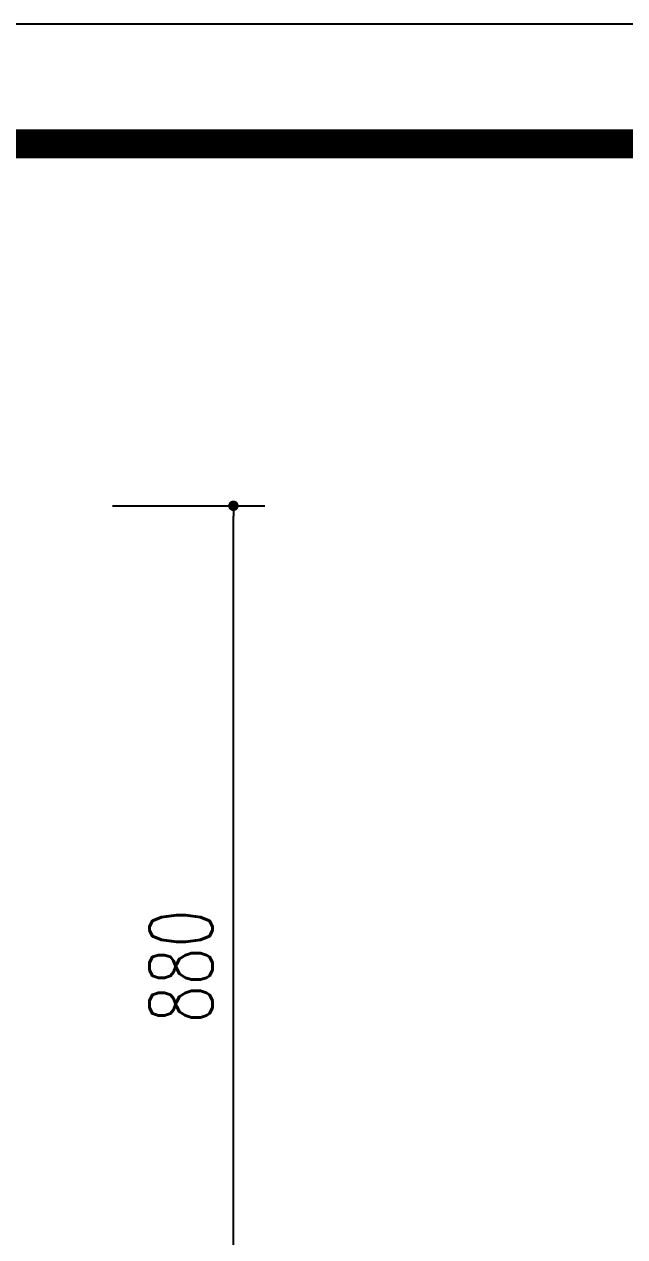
# Model space of a CAD drawing. Extents: x 3172 to 33391, y 13916 to 34175.
# Drawn here: x 20096 to 20667, y 19432 to 20587 of the extents above; entities that cross this region are included whole.
import ezdxf

# ---------------------------------------------------------------- set-up
doc = ezdxf.new("R2010")
doc.units = 0
doc.layers.get('0').update_dxf_attribs({"linetype": 'CONTINUOUS'})
doc.layers.add('TEXT', color=3, linetype='CONTINUOUS')
doc.styles.add('STYLE1', font='txt.shx', dxfattribs={"width": 0.7, "height": 30})

msp = doc.modelspace()

# ---------------------------------------------------------------- linework, layer by layer
at = {"color": 7, "linetype": 'ByBlock'}
msp.add_line((20294.96565, 20123.10891), (20294.96565, 20118.10891), dxfattribs=at)
msp.add_lwpolyline([(22702.221, 13915.60471), (22702.221, 20586.55623), (13771.04168, 20586.55623), (13771.04168, 13915.60471)], close=True)
at = {"const_width": 27.3213}
msp.add_lwpolyline([(22588.38223, 14029.44347), (22588.38223, 20472.71746), (13913.86849, 20472.71746), (13913.86849, 14029.44347)], close=True, dxfattribs=at)
at = {"color": 7, "linetype": 'ByBlock', "const_width": 5}
msp.add_lwpolyline([(20294.96565, 20125.60891, 1), (20294.96565, 20130.60891, 1)], format="xyb", close=True, dxfattribs=at)
at = {"layer": 'TEXT', "color": 7, "linetype": 'ByBlock'}
for p, q in [((20179.91591, 20128.10891), (20324.96565, 20128.10891)), ((20294.96565, 19258.10891), (20294.96565, 20118.10891))]:
    msp.add_line(p, q, dxfattribs=at)

# ---------------------------------------------------------------- texts
at = {"color": 7, "style": 'STYLE1', "width": 0.7}
msp.add_text('880', height=60, rotation=90, dxfattribs=at).set_placement((20274.96565, 19635.60891))

doc.saveas('drawing.dxf')
